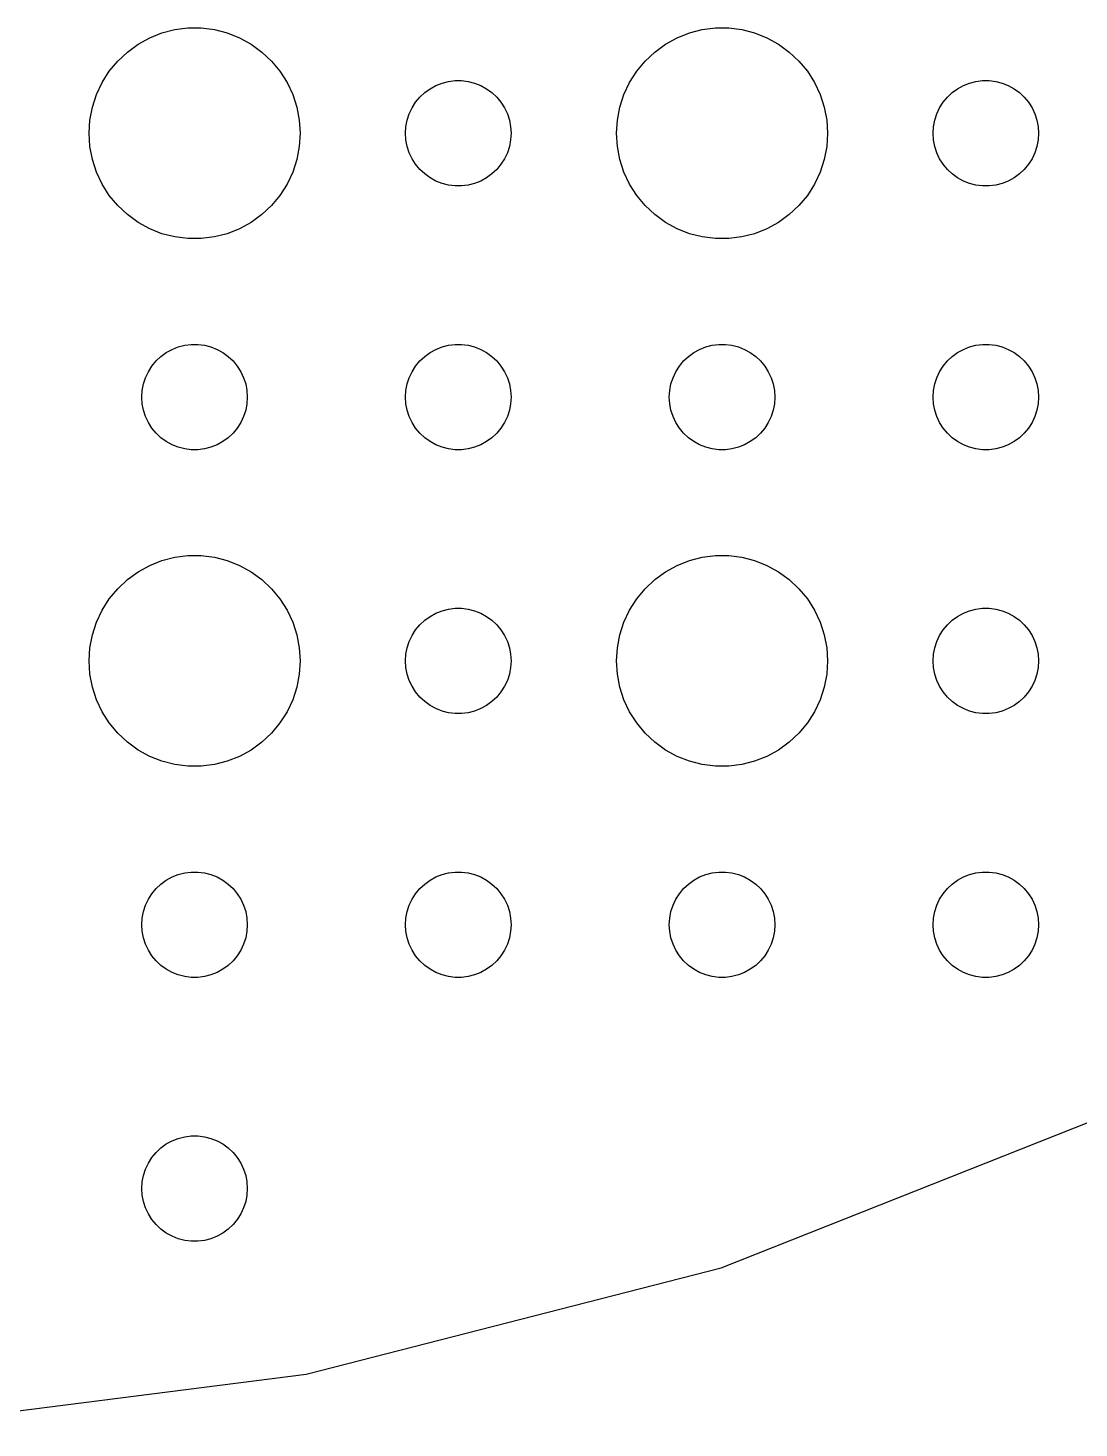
# Model space of a CAD drawing. Header units: metres. Extents: x -97 to 97, y -97 to 97.
# Drawn here: x 10.26 to 40.15, y -96.81 to -57.01 of the extents above; entities that cross this region are included whole.
import ezdxf

# ---------------------------------------------------------------- set-up
doc = ezdxf.new("R2010")
doc.units = ezdxf.units.M

msp = doc.modelspace()

# ---------------------------------------------------------------- linework, layer by layer
for p, q in [((13.3925, -57.467), (13.7227, -57.2855)), ((13.7227, -57.2855), (14.0729, -57.1468)), ((14.0729, -57.1468), (14.4379, -57.0531)), ((14.4379, -57.0531), (14.8116, -57.0059)), ((14.8116, -57.0059), (15.1884, -57.0059)), ((15.1884, -57.0059), (15.5621, -57.0531)), ((15.5621, -57.0531), (15.927, -57.1468)), ((15.927, -57.1468), (16.2773, -57.2855)), ((16.2773, -57.2855), (16.6075, -57.467)), ((28.3925, -57.467), (28.7227, -57.2855)), ((28.7227, -57.2855), (29.0729, -57.1468)), ((29.0729, -57.1468), (29.4379, -57.0531)), ((29.4379, -57.0531), (29.8116, -57.0059)), ((29.8116, -57.0059), (30.1884, -57.0059)), ((30.1884, -57.0059), (30.5621, -57.0531)), ((30.5621, -57.0531), (30.927, -57.1468)), ((30.927, -57.1468), (31.2773, -57.2855)), ((31.2773, -57.2855), (31.6075, -57.467)), ((12.8131, -57.9464), (13.0877, -57.6885)), ((13.0877, -57.6885), (13.3925, -57.467)), ((16.6075, -57.467), (16.9123, -57.6885)), ((16.9123, -57.6885), (17.1869, -57.9464)), ((27.8131, -57.9464), (28.0877, -57.6885)), ((28.0877, -57.6885), (28.3925, -57.467)), ((31.6075, -57.467), (31.9123, -57.6885)), ((31.9123, -57.6885), (32.1869, -57.9464)), ((12.5729, -58.2366), (12.8131, -57.9464)), ((17.1869, -57.9464), (17.427, -58.2366)), ((27.5729, -58.2366), (27.8131, -57.9464)), ((32.1869, -57.9464), (32.427, -58.2366)), ((12.3711, -58.5547), (12.5729, -58.2366)), ((17.427, -58.2366), (17.6289, -58.5547)), ((22.2189, -58.5266), (22.4058, -58.503)), ((22.4058, -58.503), (22.5942, -58.503)), ((22.5942, -58.503), (22.7811, -58.5266)), ((27.3711, -58.5547), (27.5729, -58.2366)), ((32.427, -58.2366), (32.6289, -58.5547)), ((37.2189, -58.5266), (37.4058, -58.503)), ((37.4058, -58.503), (37.5942, -58.503)), ((37.5942, -58.503), (37.7811, -58.5266)), ((12.0942, -59.2539), (12.2107, -58.8956)), ((12.2107, -58.8956), (12.3711, -58.5547)), ((17.6289, -58.5547), (17.7893, -58.8956)), ((17.7893, -58.8956), (17.9057, -59.2539)), ((21.4065, -58.9732), (21.5439, -58.8442)), ((21.5439, -58.8442), (21.6963, -58.7335)), ((21.6963, -58.7335), (21.8613, -58.6428)), ((21.8613, -58.6428), (22.0365, -58.5734)), ((22.0365, -58.5734), (22.2189, -58.5266)), ((22.7811, -58.5266), (22.9635, -58.5734)), ((22.9635, -58.5734), (23.1387, -58.6428)), ((23.1387, -58.6428), (23.3037, -58.7335)), ((23.3037, -58.7335), (23.4561, -58.8442)), ((23.4561, -58.8442), (23.5934, -58.9732)), ((27.0942, -59.2539), (27.2107, -58.8956)), ((27.2107, -58.8956), (27.3711, -58.5547)), ((32.6289, -58.5547), (32.7893, -58.8956)), ((32.7893, -58.8956), (32.9057, -59.2539)), ((36.4065, -58.9732), (36.5439, -58.8442)), ((36.5439, -58.8442), (36.6963, -58.7335)), ((36.6963, -58.7335), (36.8613, -58.6428)), ((36.8613, -58.6428), (37.0365, -58.5734)), ((37.0365, -58.5734), (37.2189, -58.5266)), ((37.7811, -58.5266), (37.9635, -58.5734)), ((37.9635, -58.5734), (38.1387, -58.6428)), ((38.1387, -58.6428), (38.3037, -58.7335)), ((38.3037, -58.7335), (38.4561, -58.8442)), ((38.4561, -58.8442), (38.5934, -58.9732)), ((12.0237, -59.624), (12.0942, -59.2539)), ((17.9057, -59.2539), (17.9763, -59.624)), ((21.1053, -59.4478), (21.1855, -59.2774)), ((21.1855, -59.2774), (21.2865, -59.1183)), ((21.2865, -59.1183), (21.4065, -58.9732)), ((23.5934, -58.9732), (23.7135, -59.1183)), ((23.7135, -59.1183), (23.8145, -59.2774)), ((23.8145, -59.2774), (23.8947, -59.4478)), ((27.0237, -59.624), (27.0942, -59.2539)), ((32.9057, -59.2539), (32.9763, -59.624)), ((36.1053, -59.4478), (36.1855, -59.2774)), ((36.1855, -59.2774), (36.2865, -59.1183)), ((36.2865, -59.1183), (36.4065, -58.9732)), ((38.5934, -58.9732), (38.7135, -59.1183)), ((38.7135, -59.1183), (38.8145, -59.2774)), ((38.8145, -59.2774), (38.8947, -59.4478)), ((12, -60), (12.0237, -59.624)), ((17.9763, -59.624), (18, -60)), ((21.0118, -59.812), (21.0471, -59.627)), ((21.0471, -59.627), (21.1053, -59.4478)), ((23.8947, -59.4478), (23.9529, -59.627)), ((23.9529, -59.627), (23.9882, -59.812)), ((27, -60), (27.0237, -59.624)), ((32.9763, -59.624), (33, -60)), ((36.0118, -59.812), (36.0471, -59.627)), ((36.0471, -59.627), (36.1053, -59.4478)), ((38.8947, -59.4478), (38.9529, -59.627)), ((38.9529, -59.627), (38.9882, -59.812)), ((12.0237, -60.376), (12, -60)), ((18, -60), (17.9763, -60.376)), ((21, -60), (21.0118, -59.812)), ((21.0118, -60.188), (21, -60)), ((23.9882, -59.812), (24, -60)), ((24, -60), (23.9882, -60.188)), ((27.0237, -60.376), (27, -60)), ((33, -60), (32.9763, -60.376)), ((36, -60), (36.0118, -59.812)), ((36.0118, -60.188), (36, -60)), ((38.9882, -59.812), (39, -60)), ((39, -60), (38.9882, -60.188)), ((12.0942, -60.7461), (12.0237, -60.376)), ((17.9763, -60.376), (17.9057, -60.7461)), ((21.0471, -60.373), (21.0118, -60.188)), ((21.1053, -60.5522), (21.0471, -60.373)), ((23.9529, -60.373), (23.8947, -60.5522)), ((23.9882, -60.188), (23.9529, -60.373)), ((27.0942, -60.7461), (27.0237, -60.376)), ((32.9763, -60.376), (32.9057, -60.7461)), ((36.0471, -60.373), (36.0118, -60.188)), ((36.1053, -60.5522), (36.0471, -60.373)), ((38.9529, -60.373), (38.8947, -60.5522)), ((38.9882, -60.188), (38.9529, -60.373)), ((12.2107, -61.1044), (12.0942, -60.7461)), ((17.9057, -60.7461), (17.7893, -61.1044)), ((21.1855, -60.7226), (21.1053, -60.5522)), ((21.2865, -60.8817), (21.1855, -60.7226)), ((21.4065, -61.0268), (21.2865, -60.8817)), ((23.7135, -60.8817), (23.5934, -61.0268)), ((23.8145, -60.7226), (23.7135, -60.8817)), ((23.8947, -60.5522), (23.8145, -60.7226)), ((27.2107, -61.1044), (27.0942, -60.7461)), ((32.9057, -60.7461), (32.7893, -61.1044)), ((36.1855, -60.7226), (36.1053, -60.5522)), ((36.2865, -60.8817), (36.1855, -60.7226)), ((36.4065, -61.0268), (36.2865, -60.8817)), ((38.7135, -60.8817), (38.5934, -61.0268)), ((38.8145, -60.7226), (38.7135, -60.8817)), ((38.8947, -60.5522), (38.8145, -60.7226)), ((12.3711, -61.4453), (12.2107, -61.1044)), ((17.7893, -61.1044), (17.6289, -61.4453)), ((21.5439, -61.1558), (21.4065, -61.0268)), ((21.6963, -61.2665), (21.5439, -61.1558)), ((21.8613, -61.3572), (21.6963, -61.2665)), ((23.3037, -61.2665), (23.1387, -61.3572)), ((23.4561, -61.1558), (23.3037, -61.2665)), ((23.5934, -61.0268), (23.4561, -61.1558)), ((27.3711, -61.4453), (27.2107, -61.1044)), ((32.7893, -61.1044), (32.6289, -61.4453)), ((36.5439, -61.1558), (36.4065, -61.0268)), ((36.6963, -61.2665), (36.5439, -61.1558)), ((36.8613, -61.3572), (36.6963, -61.2665)), ((38.3037, -61.2665), (38.1387, -61.3572)), ((38.4561, -61.1558), (38.3037, -61.2665)), ((38.5934, -61.0268), (38.4561, -61.1558)), ((12.5729, -61.7634), (12.3711, -61.4453)), ((17.6289, -61.4453), (17.427, -61.7634)), ((22.0365, -61.4266), (21.8613, -61.3572)), ((22.2189, -61.4734), (22.0365, -61.4266)), ((22.4058, -61.497), (22.2189, -61.4734)), ((22.5942, -61.497), (22.4058, -61.497)), ((22.7811, -61.4734), (22.5942, -61.497)), ((22.9635, -61.4266), (22.7811, -61.4734)), ((23.1387, -61.3572), (22.9635, -61.4266)), ((27.5729, -61.7634), (27.3711, -61.4453)), ((32.6289, -61.4453), (32.427, -61.7634)), ((37.0365, -61.4266), (36.8613, -61.3572)), ((37.2189, -61.4734), (37.0365, -61.4266)), ((37.4058, -61.497), (37.2189, -61.4734)), ((37.5942, -61.497), (37.4058, -61.497)), ((37.7811, -61.4734), (37.5942, -61.497)), ((37.9635, -61.4266), (37.7811, -61.4734)), ((38.1387, -61.3572), (37.9635, -61.4266)), ((12.8131, -62.0536), (12.5729, -61.7634)), ((13.0877, -62.3115), (12.8131, -62.0536)), ((17.1869, -62.0536), (16.9123, -62.3115)), ((17.427, -61.7634), (17.1869, -62.0536)), ((27.8131, -62.0536), (27.5729, -61.7634)), ((28.0877, -62.3115), (27.8131, -62.0536)), ((32.1869, -62.0536), (31.9123, -62.3115)), ((32.427, -61.7634), (32.1869, -62.0536)), ((13.3925, -62.533), (13.0877, -62.3115)), ((16.9123, -62.3115), (16.6075, -62.533)), ((28.3925, -62.533), (28.0877, -62.3115)), ((31.9123, -62.3115), (31.6075, -62.533)), ((13.7227, -62.7145), (13.3925, -62.533)), ((14.0729, -62.8532), (13.7227, -62.7145)), ((14.4379, -62.9469), (14.0729, -62.8532)), ((15.927, -62.8532), (15.5621, -62.9469)), ((16.2773, -62.7145), (15.927, -62.8532)), ((16.6075, -62.533), (16.2773, -62.7145)), ((28.7227, -62.7145), (28.3925, -62.533)), ((29.0729, -62.8532), (28.7227, -62.7145)), ((29.4379, -62.9469), (29.0729, -62.8532)), ((30.927, -62.8532), (30.5621, -62.9469)), ((31.2773, -62.7145), (30.927, -62.8532)), ((31.6075, -62.533), (31.2773, -62.7145)), ((14.8116, -62.9941), (14.4379, -62.9469)), ((15.1884, -62.9941), (14.8116, -62.9941)), ((15.5621, -62.9469), (15.1884, -62.9941)), ((29.8116, -62.9941), (29.4379, -62.9469)), ((30.1884, -62.9941), (29.8116, -62.9941)), ((30.5621, -62.9469), (30.1884, -62.9941)), ((14.5365, -66.0734), (14.7189, -66.0266)), ((14.7189, -66.0266), (14.9058, -66.003)), ((14.9058, -66.003), (15.0942, -66.003)), ((15.0942, -66.003), (15.2811, -66.0266)), ((15.2811, -66.0266), (15.4635, -66.0734)), ((22.0365, -66.0734), (22.2189, -66.0266)), ((22.2189, -66.0266), (22.4058, -66.003)), ((22.4058, -66.003), (22.5942, -66.003)), ((22.5942, -66.003), (22.7811, -66.0266)), ((22.7811, -66.0266), (22.9635, -66.0734)), ((29.5365, -66.0734), (29.7189, -66.0266)), ((29.7189, -66.0266), (29.9058, -66.003)), ((29.9058, -66.003), (30.0942, -66.003)), ((30.0942, -66.003), (30.2811, -66.0266)), ((30.2811, -66.0266), (30.4635, -66.0734)), ((37.0365, -66.0734), (37.2189, -66.0266)), ((37.2189, -66.0266), (37.4058, -66.003)), ((37.4058, -66.003), (37.5942, -66.003)), ((37.5942, -66.003), (37.7811, -66.0266)), ((37.7811, -66.0266), (37.9635, -66.0734)), ((13.9065, -66.4732), (14.0439, -66.3442)), ((14.0439, -66.3442), (14.1963, -66.2335)), ((14.1963, -66.2335), (14.3613, -66.1428)), ((14.3613, -66.1428), (14.5365, -66.0734)), ((15.4635, -66.0734), (15.6387, -66.1428)), ((15.6387, -66.1428), (15.8037, -66.2335)), ((15.8037, -66.2335), (15.9561, -66.3442)), ((15.9561, -66.3442), (16.0934, -66.4732)), ((21.4065, -66.4732), (21.5439, -66.3442)), ((21.5439, -66.3442), (21.6963, -66.2335)), ((21.6963, -66.2335), (21.8613, -66.1428)), ((21.8613, -66.1428), (22.0365, -66.0734)), ((22.9635, -66.0734), (23.1387, -66.1428)), ((23.1387, -66.1428), (23.3037, -66.2335)), ((23.3037, -66.2335), (23.4561, -66.3442)), ((23.4561, -66.3442), (23.5934, -66.4732)), ((28.9065, -66.4732), (29.0439, -66.3442)), ((29.0439, -66.3442), (29.1963, -66.2335)), ((29.1963, -66.2335), (29.3613, -66.1428)), ((29.3613, -66.1428), (29.5365, -66.0734)), ((30.4635, -66.0734), (30.6387, -66.1428)), ((30.6387, -66.1428), (30.8037, -66.2335)), ((30.8037, -66.2335), (30.9561, -66.3442)), ((30.9561, -66.3442), (31.0934, -66.4732)), ((36.4065, -66.4732), (36.5439, -66.3442)), ((36.5439, -66.3442), (36.6963, -66.2335)), ((36.6963, -66.2335), (36.8613, -66.1428)), ((36.8613, -66.1428), (37.0365, -66.0734)), ((37.9635, -66.0734), (38.1387, -66.1428)), ((38.1387, -66.1428), (38.3037, -66.2335)), ((38.3037, -66.2335), (38.4561, -66.3442)), ((38.4561, -66.3442), (38.5934, -66.4732)), ((13.6053, -66.9478), (13.6855, -66.7774)), ((13.6855, -66.7774), (13.7865, -66.6183)), ((13.7865, -66.6183), (13.9065, -66.4732)), ((16.0934, -66.4732), (16.2135, -66.6183)), ((16.2135, -66.6183), (16.3145, -66.7774)), ((16.3145, -66.7774), (16.3947, -66.9478)), ((21.1053, -66.9478), (21.1855, -66.7774)), ((21.1855, -66.7774), (21.2865, -66.6183)), ((21.2865, -66.6183), (21.4065, -66.4732)), ((23.5934, -66.4732), (23.7135, -66.6183)), ((23.7135, -66.6183), (23.8145, -66.7774)), ((23.8145, -66.7774), (23.8947, -66.9478)), ((28.6053, -66.9478), (28.6855, -66.7774)), ((28.6855, -66.7774), (28.7865, -66.6183)), ((28.7865, -66.6183), (28.9065, -66.4732)), ((31.0934, -66.4732), (31.2135, -66.6183)), ((31.2135, -66.6183), (31.3145, -66.7774)), ((31.3145, -66.7774), (31.3947, -66.9478)), ((36.1053, -66.9478), (36.1855, -66.7774)), ((36.1855, -66.7774), (36.2865, -66.6183)), ((36.2865, -66.6183), (36.4065, -66.4732)), ((38.5934, -66.4732), (38.7135, -66.6183)), ((38.7135, -66.6183), (38.8145, -66.7774)), ((38.8145, -66.7774), (38.8947, -66.9478)), ((13.5118, -67.312), (13.5471, -67.127)), ((13.5471, -67.127), (13.6053, -66.9478)), ((16.3947, -66.9478), (16.4529, -67.127)), ((16.4529, -67.127), (16.4882, -67.312)), ((21.0118, -67.312), (21.0471, -67.127)), ((21.0471, -67.127), (21.1053, -66.9478)), ((23.8947, -66.9478), (23.9529, -67.127)), ((23.9529, -67.127), (23.9882, -67.312)), ((28.5118, -67.312), (28.5471, -67.127)), ((28.5471, -67.127), (28.6053, -66.9478)), ((31.3947, -66.9478), (31.4529, -67.127)), ((31.4529, -67.127), (31.4882, -67.312)), ((36.0118, -67.312), (36.0471, -67.127)), ((36.0471, -67.127), (36.1053, -66.9478)), ((38.8947, -66.9478), (38.9529, -67.127)), ((38.9529, -67.127), (38.9882, -67.312)), ((13.5, -67.5), (13.5118, -67.312)), ((13.5118, -67.688), (13.5, -67.5)), ((16.4882, -67.312), (16.5, -67.5)), ((16.5, -67.5), (16.4882, -67.688)), ((21, -67.5), (21.0118, -67.312)), ((21.0118, -67.688), (21, -67.5)), ((23.9882, -67.312), (24, -67.5)), ((24, -67.5), (23.9882, -67.688)), ((28.5, -67.5), (28.5118, -67.312)), ((28.5118, -67.688), (28.5, -67.5)), ((31.4882, -67.312), (31.5, -67.5)), ((31.5, -67.5), (31.4882, -67.688)), ((36, -67.5), (36.0118, -67.312)), ((36.0118, -67.688), (36, -67.5)), ((38.9882, -67.312), (39, -67.5)), ((39, -67.5), (38.9882, -67.688)), ((13.5471, -67.873), (13.5118, -67.688)), ((13.6053, -68.0522), (13.5471, -67.873)), ((13.6855, -68.2226), (13.6053, -68.0522)), ((16.3947, -68.0522), (16.3145, -68.2226)), ((16.4529, -67.873), (16.3947, -68.0522)), ((16.4882, -67.688), (16.4529, -67.873)), ((21.0471, -67.873), (21.0118, -67.688)), ((21.1053, -68.0522), (21.0471, -67.873)), ((21.1855, -68.2226), (21.1053, -68.0522)), ((23.8947, -68.0522), (23.8145, -68.2226)), ((23.9529, -67.873), (23.8947, -68.0522)), ((23.9882, -67.688), (23.9529, -67.873)), ((28.5471, -67.873), (28.5118, -67.688)), ((28.6053, -68.0522), (28.5471, -67.873)), ((28.6855, -68.2226), (28.6053, -68.0522)), ((31.3947, -68.0522), (31.3145, -68.2226)), ((31.4529, -67.873), (31.3947, -68.0522)), ((31.4882, -67.688), (31.4529, -67.873)), ((36.0471, -67.873), (36.0118, -67.688)), ((36.1053, -68.0522), (36.0471, -67.873)), ((36.1855, -68.2226), (36.1053, -68.0522)), ((38.8947, -68.0522), (38.8145, -68.2226)), ((38.9529, -67.873), (38.8947, -68.0522)), ((38.9882, -67.688), (38.9529, -67.873)), ((13.7865, -68.3817), (13.6855, -68.2226)), ((13.9065, -68.5268), (13.7865, -68.3817)), ((16.2135, -68.3817), (16.0934, -68.5268)), ((16.3145, -68.2226), (16.2135, -68.3817)), ((21.2865, -68.3817), (21.1855, -68.2226)), ((21.4065, -68.5268), (21.2865, -68.3817)), ((23.7135, -68.3817), (23.5934, -68.5268)), ((23.8145, -68.2226), (23.7135, -68.3817)), ((28.7865, -68.3817), (28.6855, -68.2226)), ((28.9065, -68.5268), (28.7865, -68.3817)), ((31.2135, -68.3817), (31.0934, -68.5268)), ((31.3145, -68.2226), (31.2135, -68.3817)), ((36.2865, -68.3817), (36.1855, -68.2226)), ((36.4065, -68.5268), (36.2865, -68.3817)), ((38.7135, -68.3817), (38.5934, -68.5268)), ((38.8145, -68.2226), (38.7135, -68.3817)), ((14.0439, -68.6558), (13.9065, -68.5268)), ((14.1963, -68.7665), (14.0439, -68.6558)), ((14.3613, -68.8572), (14.1963, -68.7665)), ((14.5365, -68.9266), (14.3613, -68.8572)), ((15.6387, -68.8572), (15.4635, -68.9266)), ((15.8037, -68.7665), (15.6387, -68.8572)), ((15.9561, -68.6558), (15.8037, -68.7665)), ((16.0934, -68.5268), (15.9561, -68.6558)), ((21.5439, -68.6558), (21.4065, -68.5268)), ((21.6963, -68.7665), (21.5439, -68.6558)), ((21.8613, -68.8572), (21.6963, -68.7665)), ((22.0365, -68.9266), (21.8613, -68.8572)), ((23.1387, -68.8572), (22.9635, -68.9266)), ((23.3037, -68.7665), (23.1387, -68.8572)), ((23.4561, -68.6558), (23.3037, -68.7665)), ((23.5934, -68.5268), (23.4561, -68.6558)), ((29.0439, -68.6558), (28.9065, -68.5268)), ((29.1963, -68.7665), (29.0439, -68.6558)), ((29.3613, -68.8572), (29.1963, -68.7665)), ((29.5365, -68.9266), (29.3613, -68.8572)), ((30.6387, -68.8572), (30.4635, -68.9266)), ((30.8037, -68.7665), (30.6387, -68.8572)), ((30.9561, -68.6558), (30.8037, -68.7665)), ((31.0934, -68.5268), (30.9561, -68.6558)), ((36.5439, -68.6558), (36.4065, -68.5268)), ((36.6963, -68.7665), (36.5439, -68.6558)), ((36.8613, -68.8572), (36.6963, -68.7665)), ((37.0365, -68.9266), (36.8613, -68.8572)), ((38.1387, -68.8572), (37.9635, -68.9266)), ((38.3037, -68.7665), (38.1387, -68.8572)), ((38.4561, -68.6558), (38.3037, -68.7665)), ((38.5934, -68.5268), (38.4561, -68.6558)), ((14.7189, -68.9734), (14.5365, -68.9266)), ((14.9058, -68.997), (14.7189, -68.9734)), ((15.0942, -68.997), (14.9058, -68.997)), ((15.2811, -68.9734), (15.0942, -68.997)), ((15.4635, -68.9266), (15.2811, -68.9734)), ((22.2189, -68.9734), (22.0365, -68.9266)), ((22.4058, -68.997), (22.2189, -68.9734)), ((22.5942, -68.997), (22.4058, -68.997)), ((22.7811, -68.9734), (22.5942, -68.997)), ((22.9635, -68.9266), (22.7811, -68.9734)), ((29.7189, -68.9734), (29.5365, -68.9266)), ((29.9058, -68.997), (29.7189, -68.9734)), ((30.0942, -68.997), (29.9058, -68.997)), ((30.2811, -68.9734), (30.0942, -68.997)), ((30.4635, -68.9266), (30.2811, -68.9734)), ((37.2189, -68.9734), (37.0365, -68.9266)), ((37.4058, -68.997), (37.2189, -68.9734)), ((37.5942, -68.997), (37.4058, -68.997)), ((37.7811, -68.9734), (37.5942, -68.997)), ((37.9635, -68.9266), (37.7811, -68.9734)), ((14.4379, -72.0531), (14.8116, -72.0059)), ((14.8116, -72.0059), (15.1884, -72.0059)), ((15.1884, -72.0059), (15.5621, -72.0531)), ((29.4379, -72.0531), (29.8116, -72.0059)), ((29.8116, -72.0059), (30.1884, -72.0059)), ((30.1884, -72.0059), (30.5621, -72.0531)), ((13.3925, -72.467), (13.7227, -72.2855)), ((13.7227, -72.2855), (14.0729, -72.1468)), ((14.0729, -72.1468), (14.4379, -72.0531)), ((15.5621, -72.0531), (15.927, -72.1468)), ((15.927, -72.1468), (16.2773, -72.2855)), ((16.2773, -72.2855), (16.6075, -72.467)), ((28.3925, -72.467), (28.7227, -72.2855)), ((28.7227, -72.2855), (29.0729, -72.1468)), ((29.0729, -72.1468), (29.4379, -72.0531)), ((30.5621, -72.0531), (30.927, -72.1468)), ((30.927, -72.1468), (31.2773, -72.2855)), ((31.2773, -72.2855), (31.6075, -72.467)), ((12.8131, -72.9464), (13.0877, -72.6885)), ((13.0877, -72.6885), (13.3925, -72.467)), ((16.6075, -72.467), (16.9123, -72.6885)), ((16.9123, -72.6885), (17.1869, -72.9464)), ((27.8131, -72.9464), (28.0877, -72.6885)), ((28.0877, -72.6885), (28.3925, -72.467)), ((31.6075, -72.467), (31.9123, -72.6885)), ((31.9123, -72.6885), (32.1869, -72.9464)), ((12.3711, -73.5547), (12.5729, -73.2366)), ((12.5729, -73.2366), (12.8131, -72.9464)), ((17.1869, -72.9464), (17.427, -73.2366)), ((17.427, -73.2366), (17.6289, -73.5547)), ((27.3711, -73.5547), (27.5729, -73.2366)), ((27.5729, -73.2366), (27.8131, -72.9464)), ((32.1869, -72.9464), (32.427, -73.2366)), ((32.427, -73.2366), (32.6289, -73.5547)), ((12.2107, -73.8956), (12.3711, -73.5547)), ((17.6289, -73.5547), (17.7893, -73.8956)), ((21.8613, -73.6428), (22.0365, -73.5734)), ((22.0365, -73.5734), (22.2189, -73.5266)), ((22.2189, -73.5266), (22.4058, -73.503)), ((22.4058, -73.503), (22.5942, -73.503)), ((22.5942, -73.503), (22.7811, -73.5266)), ((22.7811, -73.5266), (22.9635, -73.5734)), ((22.9635, -73.5734), (23.1387, -73.6428)), ((27.2107, -73.8956), (27.3711, -73.5547)), ((32.6289, -73.5547), (32.7893, -73.8956)), ((36.8613, -73.6428), (37.0365, -73.5734)), ((37.0365, -73.5734), (37.2189, -73.5266)), ((37.2189, -73.5266), (37.4058, -73.503)), ((37.4058, -73.503), (37.5942, -73.503)), ((37.5942, -73.503), (37.7811, -73.5266)), ((37.7811, -73.5266), (37.9635, -73.5734)), ((37.9635, -73.5734), (38.1387, -73.6428)), ((12.0942, -74.2539), (12.2107, -73.8956)), ((17.7893, -73.8956), (17.9057, -74.2539)), ((21.2865, -74.1183), (21.4065, -73.9732)), ((21.4065, -73.9732), (21.5439, -73.8442)), ((21.5439, -73.8442), (21.6963, -73.7335)), ((21.6963, -73.7335), (21.8613, -73.6428)), ((23.1387, -73.6428), (23.3037, -73.7335)), ((23.3037, -73.7335), (23.4561, -73.8442)), ((23.4561, -73.8442), (23.5934, -73.9732)), ((23.5934, -73.9732), (23.7135, -74.1183)), ((27.0942, -74.2539), (27.2107, -73.8956)), ((32.7893, -73.8956), (32.9057, -74.2539)), ((36.2865, -74.1183), (36.4065, -73.9732)), ((36.4065, -73.9732), (36.5439, -73.8442)), ((36.5439, -73.8442), (36.6963, -73.7335)), ((36.6963, -73.7335), (36.8613, -73.6428)), ((38.1387, -73.6428), (38.3037, -73.7335)), ((38.3037, -73.7335), (38.4561, -73.8442)), ((38.4561, -73.8442), (38.5934, -73.9732)), ((38.5934, -73.9732), (38.7135, -74.1183)), ((12.0237, -74.624), (12.0942, -74.2539)), ((17.9057, -74.2539), (17.9763, -74.624)), ((21.1053, -74.4478), (21.1855, -74.2774)), ((21.1855, -74.2774), (21.2865, -74.1183)), ((23.7135, -74.1183), (23.8145, -74.2774)), ((23.8145, -74.2774), (23.8947, -74.4478)), ((27.0237, -74.624), (27.0942, -74.2539)), ((32.9057, -74.2539), (32.9763, -74.624)), ((36.1053, -74.4478), (36.1855, -74.2774)), ((36.1855, -74.2774), (36.2865, -74.1183)), ((38.7135, -74.1183), (38.8145, -74.2774)), ((38.8145, -74.2774), (38.8947, -74.4478)), ((12, -75), (12.0237, -74.624)), ((17.9763, -74.624), (18, -75)), ((21, -75), (21.0118, -74.812)), ((21.0118, -74.812), (21.0471, -74.627)), ((21.0471, -74.627), (21.1053, -74.4478)), ((23.8947, -74.4478), (23.9529, -74.627)), ((23.9529, -74.627), (23.9882, -74.812)), ((23.9882, -74.812), (24, -75)), ((27, -75), (27.0237, -74.624)), ((32.9763, -74.624), (33, -75)), ((36, -75), (36.0118, -74.812)), ((36.0118, -74.812), (36.0471, -74.627)), ((36.0471, -74.627), (36.1053, -74.4478)), ((38.8947, -74.4478), (38.9529, -74.627)), ((38.9529, -74.627), (38.9882, -74.812)), ((38.9882, -74.812), (39, -75)), ((12.0237, -75.376), (12, -75)), ((18, -75), (17.9763, -75.376)), ((21.0118, -75.188), (21, -75)), ((21.0471, -75.373), (21.0118, -75.188)), ((23.9882, -75.188), (23.9529, -75.373)), ((24, -75), (23.9882, -75.188)), ((27.0237, -75.376), (27, -75)), ((33, -75), (32.9763, -75.376)), ((36.0118, -75.188), (36, -75)), ((36.0471, -75.373), (36.0118, -75.188)), ((38.9882, -75.188), (38.9529, -75.373)), ((39, -75), (38.9882, -75.188)), ((12.0942, -75.7461), (12.0237, -75.376)), ((17.9763, -75.376), (17.9057, -75.7461)), ((21.1053, -75.5522), (21.0471, -75.373)), ((21.1855, -75.7226), (21.1053, -75.5522)), ((23.8947, -75.5522), (23.8145, -75.7226)), ((23.9529, -75.373), (23.8947, -75.5522)), ((27.0942, -75.7461), (27.0237, -75.376)), ((32.9763, -75.376), (32.9057, -75.7461)), ((36.1053, -75.5522), (36.0471, -75.373)), ((36.1855, -75.7226), (36.1053, -75.5522)), ((38.8947, -75.5522), (38.8145, -75.7226)), ((38.9529, -75.373), (38.8947, -75.5522)), ((12.2107, -76.1044), (12.0942, -75.7461)), ((17.9057, -75.7461), (17.7893, -76.1044)), ((21.2865, -75.8817), (21.1855, -75.7226)), ((21.4065, -76.0268), (21.2865, -75.8817)), ((23.7135, -75.8817), (23.5934, -76.0268)), ((23.8145, -75.7226), (23.7135, -75.8817)), ((27.2107, -76.1044), (27.0942, -75.7461)), ((32.9057, -75.7461), (32.7893, -76.1044)), ((36.2865, -75.8817), (36.1855, -75.7226)), ((36.4065, -76.0268), (36.2865, -75.8817)), ((38.7135, -75.8817), (38.5934, -76.0268)), ((38.8145, -75.7226), (38.7135, -75.8817)), ((12.3711, -76.4453), (12.2107, -76.1044)), ((17.7893, -76.1044), (17.6289, -76.4453)), ((21.5439, -76.1558), (21.4065, -76.0268)), ((21.6963, -76.2665), (21.5439, -76.1558)), ((21.8613, -76.3572), (21.6963, -76.2665)), ((22.0365, -76.4266), (21.8613, -76.3572)), ((23.1387, -76.3572), (22.9635, -76.4266)), ((23.3037, -76.2665), (23.1387, -76.3572)), ((23.4561, -76.1558), (23.3037, -76.2665)), ((23.5934, -76.0268), (23.4561, -76.1558)), ((27.3711, -76.4453), (27.2107, -76.1044)), ((32.7893, -76.1044), (32.6289, -76.4453)), ((36.5439, -76.1558), (36.4065, -76.0268)), ((36.6963, -76.2665), (36.5439, -76.1558)), ((36.8613, -76.3572), (36.6963, -76.2665)), ((37.0365, -76.4266), (36.8613, -76.3572)), ((38.1387, -76.3572), (37.9635, -76.4266)), ((38.3037, -76.2665), (38.1387, -76.3572)), ((38.4561, -76.1558), (38.3037, -76.2665)), ((38.5934, -76.0268), (38.4561, -76.1558)), ((12.5729, -76.7634), (12.3711, -76.4453)), ((12.8131, -77.0536), (12.5729, -76.7634)), ((17.427, -76.7634), (17.1869, -77.0536)), ((17.6289, -76.4453), (17.427, -76.7634)), ((22.2189, -76.4734), (22.0365, -76.4266)), ((22.4058, -76.497), (22.2189, -76.4734)), ((22.5942, -76.497), (22.4058, -76.497)), ((22.7811, -76.4734), (22.5942, -76.497)), ((22.9635, -76.4266), (22.7811, -76.4734)), ((27.5729, -76.7634), (27.3711, -76.4453)), ((27.8131, -77.0536), (27.5729, -76.7634)), ((32.427, -76.7634), (32.1869, -77.0536)), ((32.6289, -76.4453), (32.427, -76.7634)), ((37.2189, -76.4734), (37.0365, -76.4266)), ((37.4058, -76.497), (37.2189, -76.4734)), ((37.5942, -76.497), (37.4058, -76.497)), ((37.7811, -76.4734), (37.5942, -76.497)), ((37.9635, -76.4266), (37.7811, -76.4734)), ((13.0877, -77.3115), (12.8131, -77.0536)), ((17.1869, -77.0536), (16.9123, -77.3115)), ((28.0877, -77.3115), (27.8131, -77.0536)), ((32.1869, -77.0536), (31.9123, -77.3115)), ((13.3925, -77.533), (13.0877, -77.3115)), ((13.7227, -77.7145), (13.3925, -77.533)), ((16.6075, -77.533), (16.2773, -77.7145)), ((16.9123, -77.3115), (16.6075, -77.533)), ((28.3925, -77.533), (28.0877, -77.3115)), ((28.7227, -77.7145), (28.3925, -77.533)), ((31.6075, -77.533), (31.2773, -77.7145)), ((31.9123, -77.3115), (31.6075, -77.533)), ((14.0729, -77.8532), (13.7227, -77.7145)), ((14.4379, -77.9469), (14.0729, -77.8532)), ((14.8116, -77.9941), (14.4379, -77.9469)), ((15.1884, -77.9941), (14.8116, -77.9941)), ((15.5621, -77.9469), (15.1884, -77.9941)), ((15.927, -77.8532), (15.5621, -77.9469)), ((16.2773, -77.7145), (15.927, -77.8532)), ((29.0729, -77.8532), (28.7227, -77.7145)), ((29.4379, -77.9469), (29.0729, -77.8532)), ((29.8116, -77.9941), (29.4379, -77.9469)), ((30.1884, -77.9941), (29.8116, -77.9941)), ((30.5621, -77.9469), (30.1884, -77.9941)), ((30.927, -77.8532), (30.5621, -77.9469)), ((31.2773, -77.7145), (30.927, -77.8532)), ((14.1963, -81.2335), (14.3613, -81.1428)), ((14.3613, -81.1428), (14.5365, -81.0734)), ((14.5365, -81.0734), (14.7189, -81.0266)), ((14.7189, -81.0266), (14.9058, -81.003)), ((14.9058, -81.003), (15.0942, -81.003)), ((15.0942, -81.003), (15.2811, -81.0266)), ((15.2811, -81.0266), (15.4635, -81.0734)), ((15.4635, -81.0734), (15.6387, -81.1428)), ((15.6387, -81.1428), (15.8037, -81.2335)), ((21.6963, -81.2335), (21.8613, -81.1428)), ((21.8613, -81.1428), (22.0365, -81.0734)), ((22.0365, -81.0734), (22.2189, -81.0266)), ((22.2189, -81.0266), (22.4058, -81.003)), ((22.4058, -81.003), (22.5942, -81.003)), ((22.5942, -81.003), (22.7811, -81.0266)), ((22.7811, -81.0266), (22.9635, -81.0734)), ((22.9635, -81.0734), (23.1387, -81.1428)), ((23.1387, -81.1428), (23.3037, -81.2335)), ((29.1963, -81.2335), (29.3613, -81.1428)), ((29.3613, -81.1428), (29.5365, -81.0734)), ((29.5365, -81.0734), (29.7189, -81.0266)), ((29.7189, -81.0266), (29.9058, -81.003)), ((29.9058, -81.003), (30.0942, -81.003)), ((30.0942, -81.003), (30.2811, -81.0266)), ((30.2811, -81.0266), (30.4635, -81.0734)), ((30.4635, -81.0734), (30.6387, -81.1428)), ((30.6387, -81.1428), (30.8037, -81.2335)), ((36.6963, -81.2335), (36.8613, -81.1428)), ((36.8613, -81.1428), (37.0365, -81.0734)), ((37.0365, -81.0734), (37.2189, -81.0266)), ((37.2189, -81.0266), (37.4058, -81.003)), ((37.4058, -81.003), (37.5942, -81.003)), ((37.5942, -81.003), (37.7811, -81.0266)), ((37.7811, -81.0266), (37.9635, -81.0734)), ((37.9635, -81.0734), (38.1387, -81.1428)), ((38.1387, -81.1428), (38.3037, -81.2335)), ((13.7865, -81.6183), (13.9065, -81.4732)), ((13.9065, -81.4732), (14.0439, -81.3442)), ((14.0439, -81.3442), (14.1963, -81.2335)), ((15.8037, -81.2335), (15.9561, -81.3442)), ((15.9561, -81.3442), (16.0934, -81.4732)), ((16.0934, -81.4732), (16.2135, -81.6183)), ((21.2865, -81.6183), (21.4065, -81.4732)), ((21.4065, -81.4732), (21.5439, -81.3442)), ((21.5439, -81.3442), (21.6963, -81.2335)), ((23.3037, -81.2335), (23.4561, -81.3442)), ((23.4561, -81.3442), (23.5934, -81.4732)), ((23.5934, -81.4732), (23.7135, -81.6183)), ((28.7865, -81.6183), (28.9065, -81.4732)), ((28.9065, -81.4732), (29.0439, -81.3442)), ((29.0439, -81.3442), (29.1963, -81.2335)), ((30.8037, -81.2335), (30.9561, -81.3442)), ((30.9561, -81.3442), (31.0934, -81.4732)), ((31.0934, -81.4732), (31.2135, -81.6183)), ((36.2865, -81.6183), (36.4065, -81.4732)), ((36.4065, -81.4732), (36.5439, -81.3442)), ((36.5439, -81.3442), (36.6963, -81.2335)), ((38.3037, -81.2335), (38.4561, -81.3442)), ((38.4561, -81.3442), (38.5934, -81.4732)), ((38.5934, -81.4732), (38.7135, -81.6183)), ((13.5471, -82.127), (13.6053, -81.9478)), ((13.6053, -81.9478), (13.6855, -81.7774)), ((13.6855, -81.7774), (13.7865, -81.6183)), ((16.2135, -81.6183), (16.3145, -81.7774)), ((16.3145, -81.7774), (16.3947, -81.9478)), ((16.3947, -81.9478), (16.4529, -82.127)), ((21.0471, -82.127), (21.1053, -81.9478)), ((21.1053, -81.9478), (21.1855, -81.7774)), ((21.1855, -81.7774), (21.2865, -81.6183)), ((23.7135, -81.6183), (23.8145, -81.7774)), ((23.8145, -81.7774), (23.8947, -81.9478)), ((23.8947, -81.9478), (23.9529, -82.127)), ((28.5471, -82.127), (28.6053, -81.9478)), ((28.6053, -81.9478), (28.6855, -81.7774)), ((28.6855, -81.7774), (28.7865, -81.6183)), ((31.2135, -81.6183), (31.3145, -81.7774)), ((31.3145, -81.7774), (31.3947, -81.9478)), ((31.3947, -81.9478), (31.4529, -82.127)), ((36.0471, -82.127), (36.1053, -81.9478)), ((36.1053, -81.9478), (36.1855, -81.7774)), ((36.1855, -81.7774), (36.2865, -81.6183)), ((38.7135, -81.6183), (38.8145, -81.7774)), ((38.8145, -81.7774), (38.8947, -81.9478)), ((38.8947, -81.9478), (38.9529, -82.127)), ((13.5, -82.5), (13.5118, -82.312)), ((13.5118, -82.312), (13.5471, -82.127)), ((16.4529, -82.127), (16.4882, -82.312)), ((16.4882, -82.312), (16.5, -82.5)), ((21, -82.5), (21.0118, -82.312)), ((21.0118, -82.312), (21.0471, -82.127)), ((23.9529, -82.127), (23.9882, -82.312)), ((23.9882, -82.312), (24, -82.5)), ((28.5, -82.5), (28.5118, -82.312)), ((28.5118, -82.312), (28.5471, -82.127)), ((31.4529, -82.127), (31.4882, -82.312)), ((31.4882, -82.312), (31.5, -82.5)), ((36, -82.5), (36.0118, -82.312)), ((36.0118, -82.312), (36.0471, -82.127)), ((38.9529, -82.127), (38.9882, -82.312)), ((38.9882, -82.312), (39, -82.5)), ((13.5118, -82.688), (13.5, -82.5)), ((13.5471, -82.873), (13.5118, -82.688)), ((16.4882, -82.688), (16.4529, -82.873)), ((16.5, -82.5), (16.4882, -82.688)), ((21.0118, -82.688), (21, -82.5)), ((21.0471, -82.873), (21.0118, -82.688)), ((23.9882, -82.688), (23.9529, -82.873)), ((24, -82.5), (23.9882, -82.688)), ((28.5118, -82.688), (28.5, -82.5)), ((28.5471, -82.873), (28.5118, -82.688)), ((31.4882, -82.688), (31.4529, -82.873)), ((31.5, -82.5), (31.4882, -82.688)), ((36.0118, -82.688), (36, -82.5)), ((36.0471, -82.873), (36.0118, -82.688)), ((38.9882, -82.688), (38.9529, -82.873)), ((39, -82.5), (38.9882, -82.688)), ((13.6053, -83.0522), (13.5471, -82.873)), ((13.6855, -83.2226), (13.6053, -83.0522)), ((16.3947, -83.0522), (16.3145, -83.2226)), ((16.4529, -82.873), (16.3947, -83.0522)), ((21.1053, -83.0522), (21.0471, -82.873)), ((21.1855, -83.2226), (21.1053, -83.0522)), ((23.8947, -83.0522), (23.8145, -83.2226)), ((23.9529, -82.873), (23.8947, -83.0522)), ((28.6053, -83.0522), (28.5471, -82.873)), ((28.6855, -83.2226), (28.6053, -83.0522)), ((31.3947, -83.0522), (31.3145, -83.2226)), ((31.4529, -82.873), (31.3947, -83.0522)), ((36.1053, -83.0522), (36.0471, -82.873)), ((36.1855, -83.2226), (36.1053, -83.0522)), ((38.8947, -83.0522), (38.8145, -83.2226)), ((38.9529, -82.873), (38.8947, -83.0522)), ((13.7865, -83.3817), (13.6855, -83.2226)), ((13.9065, -83.5268), (13.7865, -83.3817)), ((14.0439, -83.6558), (13.9065, -83.5268)), ((16.0934, -83.5268), (15.9561, -83.6558)), ((16.2135, -83.3817), (16.0934, -83.5268)), ((16.3145, -83.2226), (16.2135, -83.3817)), ((21.2865, -83.3817), (21.1855, -83.2226)), ((21.4065, -83.5268), (21.2865, -83.3817)), ((21.5439, -83.6558), (21.4065, -83.5268)), ((23.5934, -83.5268), (23.4561, -83.6558)), ((23.7135, -83.3817), (23.5934, -83.5268)), ((23.8145, -83.2226), (23.7135, -83.3817)), ((28.7865, -83.3817), (28.6855, -83.2226)), ((28.9065, -83.5268), (28.7865, -83.3817)), ((29.0439, -83.6558), (28.9065, -83.5268)), ((31.0934, -83.5268), (30.9561, -83.6558)), ((31.2135, -83.3817), (31.0934, -83.5268)), ((31.3145, -83.2226), (31.2135, -83.3817)), ((36.2865, -83.3817), (36.1855, -83.2226)), ((36.4065, -83.5268), (36.2865, -83.3817)), ((36.5439, -83.6558), (36.4065, -83.5268)), ((38.5934, -83.5268), (38.4561, -83.6558)), ((38.7135, -83.3817), (38.5934, -83.5268)), ((38.8145, -83.2226), (38.7135, -83.3817)), ((14.1963, -83.7665), (14.0439, -83.6558)), ((14.3613, -83.8572), (14.1963, -83.7665)), ((14.5365, -83.9266), (14.3613, -83.8572)), ((14.7189, -83.9734), (14.5365, -83.9266)), ((14.9058, -83.997), (14.7189, -83.9734)), ((15.2811, -83.9734), (15.0942, -83.997)), ((15.4635, -83.9266), (15.2811, -83.9734)), ((15.6387, -83.8572), (15.4635, -83.9266)), ((15.8037, -83.7665), (15.6387, -83.8572)), ((15.9561, -83.6558), (15.8037, -83.7665)), ((21.6963, -83.7665), (21.5439, -83.6558)), ((21.8613, -83.8572), (21.6963, -83.7665)), ((22.0365, -83.9266), (21.8613, -83.8572)), ((22.2189, -83.9734), (22.0365, -83.9266)), ((22.4058, -83.997), (22.2189, -83.9734)), ((22.7811, -83.9734), (22.5942, -83.997)), ((22.9635, -83.9266), (22.7811, -83.9734)), ((23.1387, -83.8572), (22.9635, -83.9266)), ((23.3037, -83.7665), (23.1387, -83.8572)), ((23.4561, -83.6558), (23.3037, -83.7665)), ((29.1963, -83.7665), (29.0439, -83.6558)), ((29.3613, -83.8572), (29.1963, -83.7665)), ((29.5365, -83.9266), (29.3613, -83.8572)), ((29.7189, -83.9734), (29.5365, -83.9266)), ((29.9058, -83.997), (29.7189, -83.9734)), ((30.2811, -83.9734), (30.0942, -83.997)), ((30.4635, -83.9266), (30.2811, -83.9734)), ((30.6387, -83.8572), (30.4635, -83.9266)), ((30.8037, -83.7665), (30.6387, -83.8572)), ((30.9561, -83.6558), (30.8037, -83.7665)), ((36.6963, -83.7665), (36.5439, -83.6558)), ((36.8613, -83.8572), (36.6963, -83.7665)), ((37.0365, -83.9266), (36.8613, -83.8572)), ((37.2189, -83.9734), (37.0365, -83.9266)), ((37.4058, -83.997), (37.2189, -83.9734)), ((37.7811, -83.9734), (37.5942, -83.997)), ((37.9635, -83.9266), (37.7811, -83.9734)), ((38.1387, -83.8572), (37.9635, -83.9266)), ((38.3037, -83.7665), (38.1387, -83.8572)), ((38.4561, -83.6558), (38.3037, -83.7665)), ((15.0942, -83.997), (14.9058, -83.997)), ((22.5942, -83.997), (22.4058, -83.997)), ((30.0942, -83.997), (29.9058, -83.997)), ((37.5942, -83.997), (37.4058, -83.997)), ((29.9746, -92.2525), (41.3006, -87.7682)), ((14.0439, -88.8442), (14.1963, -88.7335)), ((14.1963, -88.7335), (14.3613, -88.6428)), ((14.3613, -88.6428), (14.5365, -88.5734)), ((14.5365, -88.5734), (14.7189, -88.5266)), ((14.7189, -88.5266), (14.9058, -88.503)), ((14.9058, -88.503), (15.0942, -88.503)), ((15.0942, -88.503), (15.2811, -88.5266)), ((15.2811, -88.5266), (15.4635, -88.5734)), ((15.4635, -88.5734), (15.6387, -88.6428)), ((15.6387, -88.6428), (15.8037, -88.7335)), ((15.8037, -88.7335), (15.9561, -88.8442)), ((13.6855, -89.2774), (13.7865, -89.1183)), ((13.7865, -89.1183), (13.9065, -88.9732)), ((13.9065, -88.9732), (14.0439, -88.8442)), ((15.9561, -88.8442), (16.0934, -88.9732)), ((16.0934, -88.9732), (16.2135, -89.1183)), ((16.2135, -89.1183), (16.3145, -89.2774)), ((13.5471, -89.627), (13.6053, -89.4478)), ((13.6053, -89.4478), (13.6855, -89.2774)), ((16.3145, -89.2774), (16.3947, -89.4478)), ((16.3947, -89.4478), (16.4529, -89.627)), ((13.5, -90), (13.5118, -89.812)), ((13.5118, -89.812), (13.5471, -89.627)), ((16.4529, -89.627), (16.4882, -89.812)), ((16.4882, -89.812), (16.5, -90)), ((13.5118, -90.188), (13.5, -90)), ((13.5471, -90.373), (13.5118, -90.188)), ((16.4882, -90.188), (16.4529, -90.373)), ((16.5, -90), (16.4882, -90.188)), ((13.6053, -90.5522), (13.5471, -90.373)), ((13.6855, -90.7226), (13.6053, -90.5522)), ((13.7865, -90.8817), (13.6855, -90.7226)), ((16.3145, -90.7226), (16.2135, -90.8817)), ((16.3947, -90.5522), (16.3145, -90.7226)), ((16.4529, -90.373), (16.3947, -90.5522)), ((13.9065, -91.0268), (13.7865, -90.8817)), ((14.0439, -91.1558), (13.9065, -91.0268)), ((16.0934, -91.0268), (15.9561, -91.1558)), ((16.2135, -90.8817), (16.0934, -91.0268)), ((14.1963, -91.2665), (14.0439, -91.1558)), ((14.3613, -91.3572), (14.1963, -91.2665)), ((14.5365, -91.4266), (14.3613, -91.3572)), ((14.7189, -91.4734), (14.5365, -91.4266)), ((14.9058, -91.497), (14.7189, -91.4734)), ((15.0942, -91.497), (14.9058, -91.497)), ((15.2811, -91.4734), (15.0942, -91.497)), ((15.4635, -91.4266), (15.2811, -91.4734)), ((15.6387, -91.3572), (15.4635, -91.4266)), ((15.8037, -91.2665), (15.6387, -91.3572)), ((15.9561, -91.1558), (15.8037, -91.2665)), ((18.176, -95.2819), (29.9746, -92.2525)), ((6.09067, -96.8086), (18.176, -95.2819))]:
    msp.add_line(p, q)

doc.saveas('drawing.dxf')
